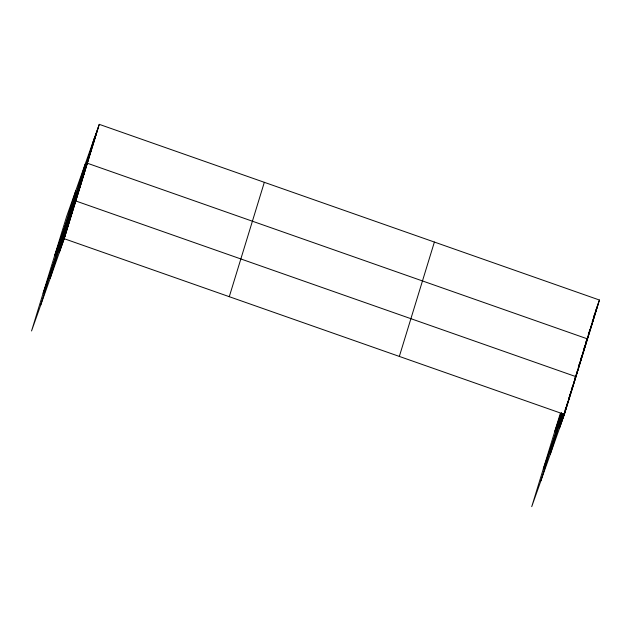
<?xml version="1.0" encoding="UTF-8"?>
<svg xmlns="http://www.w3.org/2000/svg" width="631" height="631" viewBox="0 0 631 631"><rect width="100%" height="100%" fill="white"/><g stroke="black" fill="none" stroke-linecap="round" stroke-linejoin="round"><path stroke-width="0.95" d="M40.692 305.144L75.744 190.775M50.117 278.539L85.161 164.17M59.259 252.723L94.311 138.355M99.272 124.346L66.602 216.599L31.55 330.967L64.22 238.715L99.272 124.346L599.45 300.033L564.398 414.401L531.728 506.654L560.281 413.494M229.282 296.688L264.326 182.32M399.336 356.428L434.388 242.059M540.877 480.838L561.645 413.068M550.295 454.233L562.655 413.912M559.437 428.41L563.649 414.685M93.222 141.888L98.184 127.88M92.142 145.422L97.103 131.414M91.061 148.955L96.022 134.947M89.973 152.489L94.934 138.481M88.892 156.023L93.853 142.022M87.812 159.564L92.765 145.556M86.723 163.098L91.684 149.09M85.642 166.631L90.604 152.623M84.562 170.165L89.515 156.157M83.473 173.699L88.435 159.698M54.684 255.484L87.354 163.232L587.532 338.918L584.125 348.549M81.344 180.671L86.297 166.663M80.287 184.102L85.248 170.094M79.238 187.533L84.199 173.525M78.189 190.964L83.142 176.956M77.132 194.395L82.093 180.387M76.083 197.826L81.044 183.818M75.034 201.257L79.995 187.249M73.977 204.689L78.938 190.68M72.928 208.12L77.889 194.111M71.879 211.551L76.84 197.542M43.113 293.226L75.783 200.974L575.969 376.66L571.315 389.792M69.773 218.413L74.734 204.405M68.724 221.844L73.685 207.836M67.667 225.275L72.628 211.267M66.618 228.706L71.579 214.698M65.569 232.137L70.53 218.129M64.52 235.568L69.473 221.56M63.463 238.999L68.424 224.991M62.414 242.43L67.375 228.422M61.365 245.861L66.318 231.853M60.308 249.292L65.269 235.284M595.419 311.414L599.45 300.033M593.408 317.574L598.369 303.566M593.566 317.606L597.281 307.1M592.17 322.015L596.2 310.641M592.328 322.055L595.12 314.175M590.932 326.464L594.031 317.709M588.297 334.375L592.951 321.242M588.455 334.406L591.87 324.776M585.82 342.317L590.782 328.317M585.978 342.357L589.701 331.851M583.967 348.517L588.613 335.384M554.862 431.17L561.393 412.729M582.76 352.855L586.483 342.349M580.78 358.913L585.426 345.78M580.97 358.842L584.377 349.211M578.99 364.899L583.328 352.642M578.248 367.455L582.279 356.073M578.438 367.384L581.222 359.504M576.45 373.442L580.173 362.935M574.47 379.499L579.124 366.366M574.66 379.428L578.067 369.798M573.918 381.984L577.018 373.229M543.299 468.912L562.844 413.723M571.505 389.721L574.912 380.091M569.525 395.779L573.863 383.522M568.783 398.335L572.814 386.953M568.973 398.264L571.757 390.384M566.985 404.321L570.708 393.815M565.005 410.379L569.659 397.246M565.195 410.308L568.602 400.677M562.592 418.116L567.553 404.108M561.543 421.547L566.504 407.539M560.494 424.978L565.455 410.97M64.22 238.715L564.398 414.401"/></g></svg>
